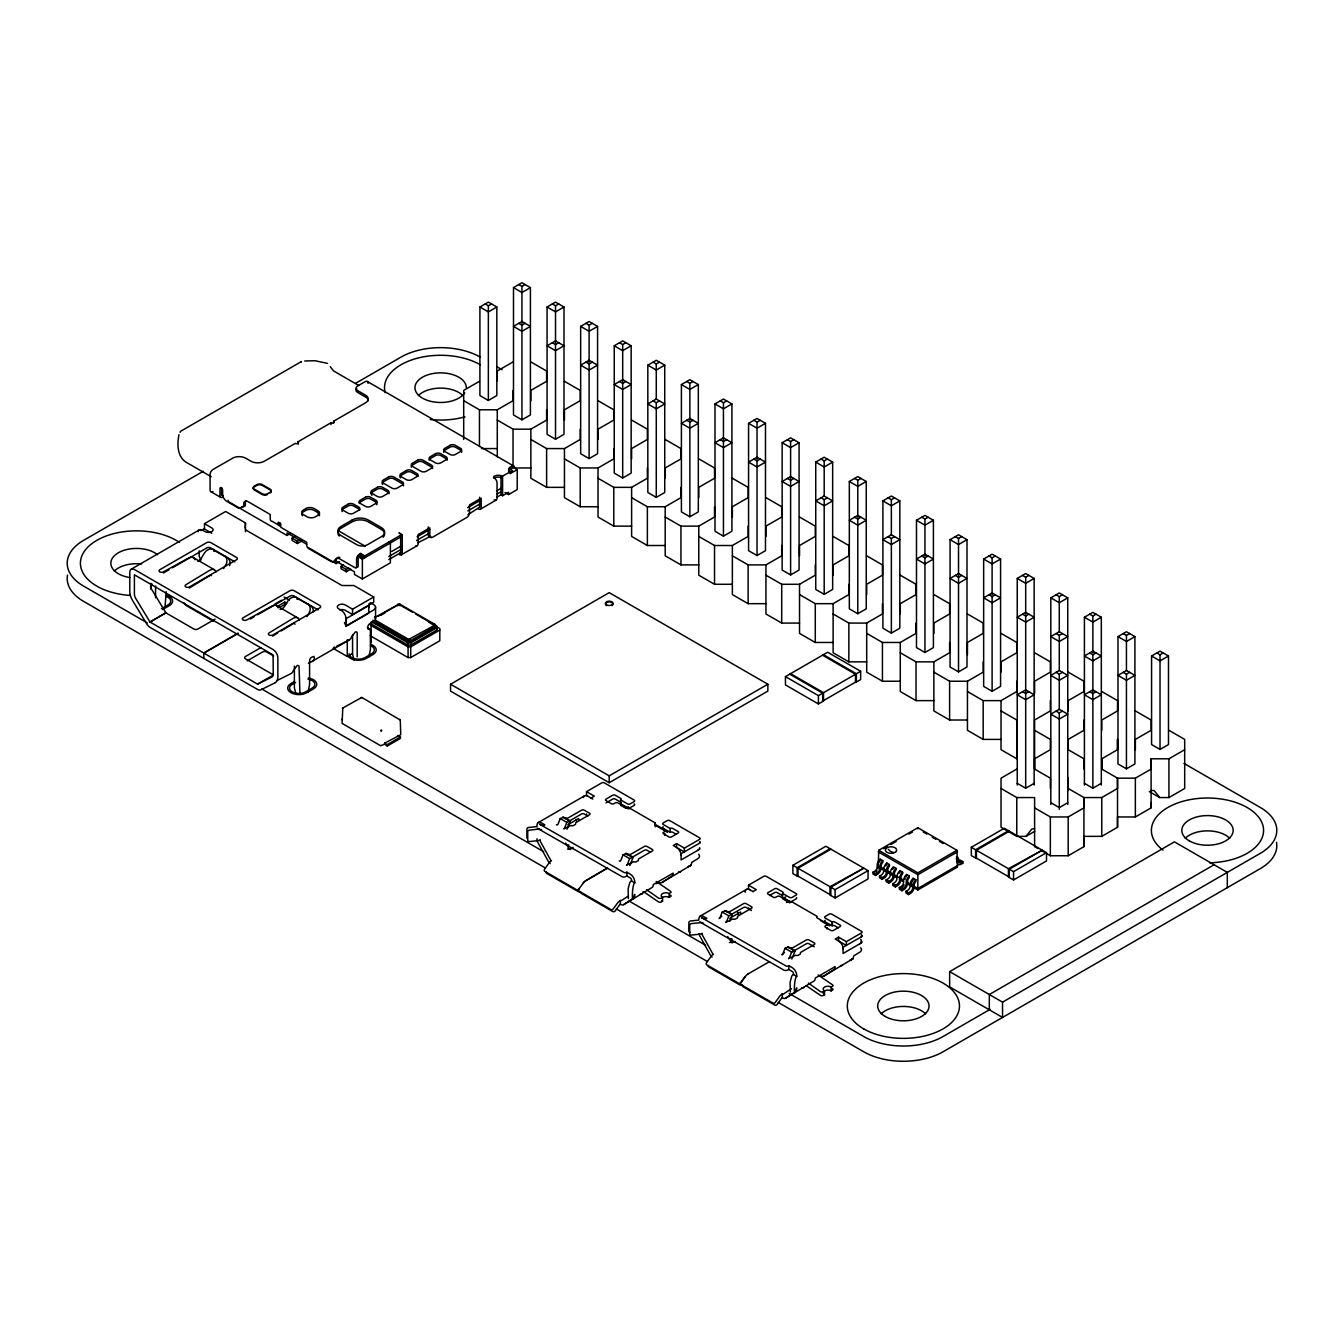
<?xml version="1.0" encoding="UTF-8"?>
<svg xmlns="http://www.w3.org/2000/svg" width="1344" height="1344" viewBox="0 0 1344 1344"><rect width="100%" height="100%" fill="white"/><g stroke="black" fill="none" stroke-linecap="round" stroke-linejoin="round"><path stroke-width="1.5" d="M150.931 589.21L150.931 583.296M155.568 597.811L155.568 585.967M166.135 591.696L165.043 607.27M245.465 531.703L245.465 522.934L225.641 511.476L204.49 523.69L204.49 529.032L211.747 533.232M294.386 666.12L294.386 687.826L295.865 693.739M436.8 628.555L436.8 630.084L410.71 645.137L408.055 645.137L371.414 623.986L371.414 622.457M372.725 620.172L408.055 640.567L410.71 640.567L435.473 626.254L434.818 624.355M372.725 621.684L408.055 642.096L410.71 642.096L435.473 627.782L435.473 624.725L399.487 603.96L374.506 617.618M415.85 614.174L436.8 626.254L436.8 627.782L410.71 642.852L408.055 642.852L371.414 621.684L371.414 623.986M513.038 390.398L513.038 400.697L497.28 409.786L479.455 409.786L463.697 400.697M546.622 409.786L546.622 420.084L530.863 429.173L513.038 429.173L497.28 420.084M580.205 429.173L580.205 439.471L564.446 448.577L546.622 448.577L530.863 439.471M613.788 448.577L613.788 458.875L598.03 467.964L580.205 467.964L564.446 458.875M647.371 467.964L647.371 478.262L631.613 487.351L613.788 487.351L598.03 478.262M680.954 487.351L680.954 497.65L665.196 506.738L647.371 506.738L631.613 497.65M714.538 506.738L714.538 517.037L698.779 526.126L680.954 526.126L665.196 517.037M748.121 526.126L748.121 536.424L732.362 545.513L714.538 545.513L698.779 536.424M781.704 545.513L781.704 555.811L765.946 564.9L748.121 564.9L732.362 555.811M815.287 564.9L815.287 575.198L799.529 584.287L781.704 584.287L765.946 575.198M860.63 671.278L855.523 674.234L855.523 682.534L860.63 679.577L860.63 671.278L827.669 652.243L785.45 676.62L785.45 684.919L818.412 703.954L823.519 700.997L823.519 692.698L790.558 673.663M830.827 895.49L830.827 887.191L863.789 868.157L868.056 870.626L868.056 878.926L835.094 897.96L829.97 895.003L829.987 886.704L863.789 868.157M835.094 897.96L835.094 889.661L868.056 870.626M848.854 584.287L848.854 594.586L833.112 603.674L815.287 603.674L799.529 594.586M856.363 682.046L856.363 673.747L823.385 654.713M882.437 603.674L882.437 613.973L866.695 623.078L848.854 623.078L833.112 613.973M916.02 623.078L916.02 633.36L900.278 642.466L882.437 642.466L866.695 633.36M949.603 642.466L949.603 652.764L933.862 661.853L916.02 661.853L900.278 652.764M983.186 661.853L983.186 672.151L967.445 681.24L949.603 681.24L933.862 672.151M1009.277 877.514L1009.277 869.215L1042.238 850.181L1046.522 852.65L1046.506 860.95L1013.544 879.967L1008.437 877.027L1008.437 868.728L1042.238 850.181M1013.544 879.967L1013.561 871.668L1046.522 852.65M1016.77 681.24L1016.77 691.538L1001.028 700.627L983.186 700.627L967.445 691.538M1050.353 788.474L1050.353 778.176L1034.611 769.087L1034.611 758.789L1050.353 749.7L1050.353 739.402L1034.611 730.313M1050.353 700.627L1050.353 710.926L1034.611 720.014L1034.611 769.087M1062.449 711.11L1059.274 712.942L1059.274 809.34M1083.936 769.087L1083.936 758.789L1068.194 749.7L1068.194 739.402L1083.936 730.313L1083.936 720.014M1041.617 850.685L1050.353 855.742L1068.194 855.742L1083.936 846.653L1083.936 836.354L1101.778 836.354L1117.519 827.266L1117.519 816.967L1135.361 816.967L1151.102 807.862L1151.102 802.519M1096.032 691.723L1092.857 693.554L1092.857 787.853M1184.686 749.7L1168.944 758.789L1151.102 758.789L1151.102 769.087L1135.361 778.176L1117.519 778.176L1101.778 769.087L1101.778 758.789L1117.519 749.7L1117.519 739.402L1117.519 749.7M1151.102 790.406L1154.227 790.591L1159.67 797.563L1168.944 797.563L1184.686 788.474L1184.686 739.402L1168.944 730.313M792.876 865.284L797.983 868.241L797.983 876.523L792.876 873.583L792.876 865.284L825.838 846.25L862.949 867.67M971.326 847.291L976.433 850.248L976.433 858.547L971.326 855.59L971.326 847.291L1004.287 828.274L1041.398 849.694M342.283 720.048L342.3 718.721M384.619 744.223L380.654 745.752L342.065 723.391L342.821 708.019L361.788 697.435L400.277 720.014L400.747 734.748L384.602 743.165L384.619 744.223L387.257 746.004L400.478 738.36L400.462 736.999L397.807 735.538M878.237 867.082L878.741 850.298L917.851 827.719L956.945 850.298L957.466 867.082L917.851 889.963L907.049 883.73M134.4 574.997L134.4 593.914A6.552 3.78 60 0 0 135.878 598.685L150.074 622.054L257.561 684.113L271.757 677.141A6.552 3.78 60 0 0 273.235 674.066L273.101 654.914L134.534 574.913M368.945 656.88L370.406 649.27L370.406 629.429L367.332 627.648M308.129 691.992L309.59 684.382L309.59 660.71A2.806 1.613 -60 0 1 311.573 657.283L313.925 656.426L314.412 658.476A13.087 7.56 60 0 1 311.926 661.5L308.398 663.247M179.004 434.717C176.837 444.948 177.257 458.203 188.042 463.327L211.176 476.683M360.898 697.57L362.023 697.57M628.404 898.598L628.118 888.838L629.664 882.991A6.552 3.78 0 0 1 631.495 880.975L631.495 880.051A1.68 0.974 60 0 0 630.302 877.985L626.858 876.002A10.282 5.93 -60 0 1 622.121 876.708L537.331 828.274L540.137 829.382A10.282 5.93 -60 0 0 541.565 829.668M790.373 992.107L790.087 982.346L791.633 976.5A6.552 3.78 0 0 1 793.464 974.484L793.464 973.56A1.68 0.974 60 0 0 792.271 971.494L788.827 969.511A10.282 5.93 -60 0 1 784.09 970.217L699.619 921.866M567 829.231A6.552 3.78 -60 0 0 567.739 827.702L570.343 820.999L563.724 817.169L560.23 818.546L558.264 823.62A1.865 1.075 -60 0 1 557.122 825.048L556.45 824.678M570.343 820.999L566.849 822.36L564.866 827.45A1.865 1.075 -60 0 1 563.724 828.862L570.998 825.434A1.865 1.075 0 0 0 573.636 825.434L575.081 824.611A1.865 1.075 0 0 0 575.635 823.838L575.635 823.217A1.865 1.075 0 0 1 576.173 822.444L589.512 814.75A1.865 1.075 0 0 0 589.512 813.221L584.22 810.163A1.865 1.075 0 0 0 581.582 810.163L568.243 817.874A1.865 1.075 0 0 1 566.916 818.177L565.824 818.177A1.865 1.075 0 0 0 564.497 818.496M629.798 865.486A6.552 3.78 -60 0 0 630.538 863.957L633.142 857.254L626.539 853.44L623.045 854.801L621.062 859.891A1.865 1.075 -60 0 1 619.92 861.319L619.265 860.933M633.142 857.254L629.647 858.614L627.682 863.705A1.865 1.075 -60 0 1 626.539 865.133L633.797 861.689A1.865 1.075 0 0 0 636.451 861.689L637.879 860.866A1.865 1.075 0 0 0 638.434 860.11L638.434 859.471A1.865 1.075 0 0 1 638.971 858.698L652.31 851.004A1.865 1.075 0 0 0 652.31 849.475L647.018 846.434A1.865 1.075 0 0 0 644.381 846.434L631.042 854.129A1.865 1.075 0 0 1 629.731 854.448L628.622 854.448A1.865 1.075 0 0 0 627.312 854.75M729.708 921.211L732.312 914.508L725.693 910.678L722.198 912.055L720.233 917.146A1.865 1.075 -60 0 1 719.09 918.557L721.728 916.272M751.481 910.543L746.189 907.502A1.865 1.075 0 0 0 743.551 907.502L728.818 915.869L726.835 920.959A1.865 1.075 -60 0 1 725.693 922.387L732.967 918.943A1.865 1.075 0 0 0 735.605 918.943L737.05 918.12A1.865 1.075 0 0 0 737.587 917.347L737.587 916.726A1.865 1.075 0 0 1 738.142 915.953L751.481 908.258A1.865 1.075 0 0 0 751.481 906.73L746.189 903.672A1.865 1.075 0 0 0 743.551 903.672L730.212 911.383A1.865 1.075 0 0 1 728.885 911.686L727.793 911.686A1.865 1.075 0 0 0 726.852 911.837M791.767 958.994A6.552 3.78 -60 0 0 792.506 957.466L795.11 950.762L788.491 946.949L785.014 948.31L783.031 953.4A1.865 1.075 -60 0 1 781.889 954.828L784.526 952.526M795.11 950.762L791.616 952.123L789.65 957.214A1.865 1.075 -60 0 1 788.491 958.642L795.766 955.198A1.865 1.075 0 0 0 798.42 955.198L799.848 954.374A1.865 1.075 0 0 0 800.402 953.618L800.402 952.98A1.865 1.075 0 0 1 800.94 952.224L814.279 944.513A1.865 1.075 0 0 0 814.279 942.984L808.987 939.943A1.865 1.075 0 0 0 806.35 939.943L793.01 947.638A1.865 1.075 0 0 1 791.683 947.957L790.591 947.957A1.865 1.075 0 0 0 789.281 948.276M434.818 625.111L408.727 639.425L408.055 642.096M223.574 568.579L225.674 565.169A7.476 6.098 -54.9 0 0 224.314 555.761M306.869 616.661L308.969 613.25A7.476 6.098 -54.9 0 0 307.608 603.842M539.23 828.778A6.552 3.78 0 0 1 536.76 829.349L529.553 830.088A1.865 1.495 -17 0 0 527.722 831.802L527.722 840.202A1.865 1.495 -17 0 0 529.553 841.529L536.76 840.806A6.552 3.78 0 0 0 540.254 839.748L540.254 840.672A1.865 1.075 60 0 0 540.624 841.915L550.435 859.69A1.68 0.974 60 0 0 551.309 860.63L551.494 860.748A6.552 3.78 -60 0 0 548.839 863.234L544.606 869.114A1.865 1.495 -43 0 0 544.841 871.382L576.509 889.661A1.865 1.495 -43 0 0 578.911 888.922L583.279 883.126A6.552 3.78 -60 0 1 585.934 880.622L607.471 868.039L585.934 880.622A6.552 3.78 -60 0 0 583.162 883.042M745.114 976.55L740.88 982.43A1.865 1.495 -43 0 1 738.478 983.17L706.81 964.891A1.865 1.495 -43 0 1 706.574 962.623L710.808 956.743A6.552 3.78 -60 0 1 713.462 954.257A1.68 0.974 60 0 1 712.404 953.198L702.576 935.424A1.865 1.075 60 0 1 702.223 934.181L702.223 933.257A6.552 3.78 0 0 1 698.729 934.315L691.522 935.038A1.865 1.495 -17 0 1 689.69 933.71L689.69 925.31A1.865 1.495 -17 0 1 691.522 923.597L698.729 922.858A6.552 3.78 0 0 0 701.198 922.303M1016.77 769.087L1001.028 778.176L1001.028 827.266L1016.77 836.354L1026.06 836.354L1031.738 829.114L1034.611 828.458M357.907 555.845L361.536 557.945L363.233 556.802M151.922 583.834L150.511 586.589A6.552 3.78 60 0 0 151.754 589.529L165.917 612.864L193.906 629.042A2.806 1.613 0 0 0 197.87 629.042L215.057 619.114M627.85 896.33L621.314 900.614A1.68 0.974 60 0 1 620.441 900.547A6.552 3.78 -60 0 0 617.602 902.933L613.351 908.813A1.865 1.495 -43 0 1 610.949 909.552L579.281 891.257A1.865 1.495 -43 0 1 579.046 889.006M580.574 891.878A1.865 1.495 -43 0 0 581.179 893.29L612.847 911.585A1.865 1.495 -43 0 0 615.25 910.846L619.5 904.966A1.865 1.075 -60 0 1 620.256 904.243A6.35 3.662 60 0 0 623.717 904.613L633.545 898.178A6.552 3.78 60 0 0 634.788 895.255L634.788 894.331A1.865 1.075 0 0 0 634.267 894.902C631.529 908.393 631.932 886.2 634.267 883.462A1.865 1.075 0 0 1 634.788 882.874L634.788 881.966A6.35 3.662 60 0 0 630.302 874.171L626.858 872.189A5.611 3.242 -60 0 1 624.271 872.575L539.482 824.141L542.304 825.25A5.611 3.242 -60 0 0 544.891 824.863L541.447 822.881A6.35 3.662 60 0 0 536.962 825.468L536.962 826.392A1.865 1.075 0 0 1 535.954 826.694L528.746 827.434A1.865 1.495 -17 0 0 526.898 829.147L526.898 837.53A1.865 1.495 -17 0 0 527.436 838.555M623.717 904.613L652.058 887.494A6.552 3.78 60 0 0 653.302 884.57L673.142 873.113A6.552 3.78 60 0 1 671.882 876.053L662.054 882.47A6.35 3.662 60 0 1 660.106 882.756L658.745 882.655M662.054 882.47L691.303 865.049L687.977 866.947L690.396 865.351A6.552 3.78 60 0 0 691.656 862.428L697.603 858.833A6.552 3.78 0 0 0 698.645 854.263M791.465 988.764L783.266 994.123A1.68 0.974 60 0 1 782.41 994.056L782.225 993.938A6.552 3.78 -60 0 0 779.57 996.442L775.32 1002.322A1.865 1.495 -43 0 1 772.918 1003.061L741.25 984.782A1.865 1.495 -43 0 1 741.014 982.514L745.248 976.634A6.552 3.78 -60 0 1 747.902 974.131M782.225 993.938L782.41 997.87A6.35 3.662 60 0 0 785.686 998.122L793.867 992.762M785.686 998.122L814.027 981.002A6.552 3.78 60 0 0 815.27 978.079L835.111 966.622A6.552 3.78 60 0 1 833.851 969.562L824.023 975.979A6.35 3.662 60 0 1 822.074 976.265L820.714 976.164M824.023 975.979L853.272 958.558L849.946 960.456L852.365 958.877A6.552 3.78 60 0 0 853.608 955.937L859.572 952.342A6.552 3.78 0 0 0 860.614 947.789M189.286 588.034L209.765 575.602A2.806 1.613 -60 0 1 211.462 575.702M272.58 636.132L277.704 633.024M281.114 630.941L293.076 623.7A2.806 1.613 -60 0 1 294.958 624.204M875.549 875.482L877.666 874.222A5.611 3.242 -60 0 0 881.16 867.938L881.194 865.67A3.746 2.167 -60 0 1 882.806 862.344L882.806 860.714L880.169 859.202A5.611 3.242 -60 0 0 877.145 864.83L877.094 867.401A3.528 2.033 -60 0 1 874.826 871.147L872.911 872.256L872.911 873.953L875.549 875.482L875.549 873.768L877.464 872.659A3.528 2.033 -60 0 0 879.732 868.93L879.799 866.359A5.611 3.242 -60 0 1 882.806 860.714M882.168 879.295L884.285 878.035A5.611 3.242 -60 0 0 887.762 871.752L887.796 869.484A3.746 2.167 -60 0 1 889.426 866.158L889.426 864.545L886.771 863.016A5.611 3.242 -60 0 0 883.764 868.661L883.697 871.231A3.528 2.033 -60 0 1 881.429 874.961L879.53 876.07L879.53 877.766L882.168 879.295L882.168 877.598L884.083 876.49A3.528 2.033 -60 0 0 886.351 872.743L886.402 870.19A5.611 3.242 -60 0 1 889.426 864.545M888.77 883.109L890.887 881.849A5.611 3.242 -60 0 0 894.382 875.566L894.415 873.298A3.746 2.167 -60 0 1 896.028 869.988L896.028 868.358L893.39 866.83A5.611 3.242 -60 0 0 890.366 872.474L890.316 875.045A3.528 2.033 -60 0 1 888.048 878.774L886.133 879.883L886.133 881.58L888.77 883.109L888.77 881.412L890.686 880.303A3.528 2.033 -60 0 0 892.954 876.574L893.021 874.003A5.611 3.242 -60 0 1 896.028 868.358M895.39 886.922L897.506 885.662A5.611 3.242 -60 0 0 900.984 879.396L901.018 877.111A3.746 2.167 -60 0 1 902.647 873.802L902.647 872.172L899.993 870.643A5.611 3.242 -60 0 0 896.986 876.288L896.918 878.858A3.528 2.033 -60 0 1 894.65 882.588L892.752 883.697L892.752 885.394L895.39 886.922L895.39 885.226L897.305 884.117A3.528 2.033 -60 0 0 899.573 880.387L899.623 877.817A5.611 3.242 -60 0 1 902.647 872.172M901.992 890.736L904.109 889.493A5.611 3.242 -60 0 0 907.603 883.21L907.637 880.925A3.746 2.167 -60 0 1 909.25 877.615L909.25 875.986L906.612 874.457A5.611 3.242 -60 0 0 903.588 880.102L903.538 882.672A3.528 2.033 -60 0 1 901.27 886.402L899.354 887.51L899.354 889.207L901.992 890.736L901.992 889.039L903.907 887.93A3.528 2.033 -60 0 0 906.175 884.201L906.242 881.63A5.611 3.242 -60 0 1 909.25 875.986M908.611 894.566L910.728 893.306A5.611 3.242 -60 0 0 914.206 887.023L914.239 884.755A3.746 2.167 -60 0 1 915.869 881.429L915.869 879.799L913.214 878.287A5.611 3.242 -60 0 0 910.207 883.915L910.14 886.486A3.528 2.033 -60 0 1 907.872 890.232L905.974 891.341L905.974 893.038L908.611 894.566L908.611 892.853L910.526 891.744A3.528 2.033 -60 0 0 912.794 888.014L912.845 885.444A5.611 3.242 -60 0 1 915.869 879.799M150.024 622.003L165.85 612.797L150.074 622.054M479.909 307.003L488.359 302.114L496.826 307.003L496.826 395.556L488.359 400.445L479.909 395.556L479.909 307.003L488.359 311.892L496.826 307.003M513.492 287.616L521.942 282.727L530.41 287.616L530.41 414.943L521.942 419.832L513.492 414.943L513.492 287.616L521.942 292.505L530.41 287.616M485.201 303.946L488.359 305.777L491.534 303.946M518.784 284.558L521.942 286.39L525.118 284.558M203.314 471.24L83.63 540.338A56.095 32.39 0 0 0 83.63 586.135L147.269 622.877M355.622 383.309L400.949 357.134A56.095 32.39 0 0 1 480.278 357.134M212.974 491.501A4.116 2.369 -60 0 1 210.067 489.821L210.067 474.55A4.116 2.369 -60 0 1 212.974 469.51L232.546 458.22A9.341 5.393 0 0 1 245.767 458.22L251.042 461.278A9.358 5.393 0 0 0 264.264 461.278L295.277 443.369A1.865 1.075 0 0 0 297.914 443.369A1.865 1.075 0 0 0 297.914 441.84L330.977 422.772A1.865 1.075 0 0 0 333.614 422.772A1.865 1.075 0 0 0 333.614 421.243L365.551 402.797A9.341 5.393 0 0 0 365.551 395.17L357.622 390.583A5.611 3.242 0 0 1 357.622 386.014L365.148 381.662A4.116 2.369 -60 0 1 368.054 383.342M547.075 307.003L555.526 302.114L563.993 307.003L563.993 434.33L555.526 439.219L547.075 434.33L547.075 307.003L555.526 311.892L563.993 307.003M518.784 323.333L521.942 325.164L525.118 323.333M552.367 303.946L555.526 305.777L558.701 303.946M131.174 569.234L199.265 529.922M200.995 530.662L204.456 528.662M479.455 381.31L463.697 390.398L463.697 439.471M513.038 361.922L497.28 371.011L497.28 381.31M580.658 326.39L589.109 321.502L597.576 326.39L597.576 453.718L589.109 458.606L580.658 453.718L580.658 326.39L589.109 331.279L597.576 326.39M552.367 342.72L555.526 344.551L558.701 342.72M585.95 323.333L589.109 325.164L592.284 323.333M163.464 572.947L168.89 569.822M172.502 567.739L206.791 547.932A2.806 1.613 0 0 1 210.756 547.932L234.83 561.826M614.242 345.778L622.692 340.889L631.159 345.778L631.159 473.105L622.692 477.994L614.242 473.105L614.242 345.778L622.692 350.666L631.159 345.778M228.178 500.287L228.178 501.497L287.011 535.466L290.287 533.585M161.398 608.748L168 604.918A9.358 5.393 0 0 0 166.068 596.434M162.725 609.504L169.327 605.69A11.222 6.485 0 0 0 167.009 595.493M585.95 362.124L589.109 363.955L592.284 362.124M619.534 342.72L622.692 344.551L625.867 342.72M301.829 540.876A3.746 2.167 -60 0 1 301.157 541.346L297.394 543.53L292.102 540.473L292.102 538.188L294.622 536.726M292.102 538.188L297.394 541.229L299.897 539.784M647.825 365.165L656.275 360.276L664.742 365.165L664.742 492.492L656.275 497.381L647.825 492.492L647.825 365.165L656.275 370.054L664.742 365.165M619.534 381.511L622.692 383.342L625.867 381.511M653.117 362.124L656.275 363.955L659.45 362.124M308.162 547.529L336.067 563.64L339.528 561.641M356.815 566.916A1.865 1.075 60 0 0 358.142 566.16L358.142 556.685L362.376 559.138L401.839 536.357L401.839 534.509L364.829 555.895L360.595 553.442L359.47 554.098A4.116 2.369 -60 0 0 356.563 559.138L356.563 567.067A1.865 1.075 60 0 1 355.236 567.84L339.864 558.953A7.476 4.318 60 0 0 334.874 560.146A6.552 3.78 60 0 1 330.506 561.204L308.7 548.604A2.806 1.613 60 0 1 306.718 545.16L306.718 542.27L280.795 527.302L280.795 523.639L278.158 522.11L278.158 523.639A4.116 2.369 -60 0 0 279.737 525.722L279.737 522.698M274.882 604.044L281.501 600.214M250.37 618.946L253.982 616.862M257.594 614.779L290.102 596.014A2.806 1.613 0 0 1 294.067 596.014L318.125 609.907M350.75 569.117A3.746 2.167 -60 0 1 350.078 569.587L346.315 571.771L341.023 568.714L341.023 566.429L343.543 564.967M364.829 555.895L364.829 557.726L360.595 555.274L358.142 556.685M494.138 478.178L494.39 478.027A5.611 3.242 0 0 1 500.774 477.389L501.85 477.792L500.774 477.389M494.138 499.867A4.116 2.369 60 0 0 497.045 498.187L497.045 482.916A4.116 2.369 60 0 0 494.138 477.876A1.865 1.075 0 0 1 494.138 476.347L494.39 476.196A5.611 3.242 0 0 1 502.337 476.196L512.568 470.585L509.981 469.09M284.81 602.129L278.191 605.942L280.174 607.085L286.793 603.271L284.81 602.129L284.81 605.556M361.536 557.945L365.282 555.778M401.066 535.147A4.116 2.369 60 0 1 401.52 536.172L401.923 535.937A4.116 2.369 60 0 1 402.242 537.65L402.242 552.922A4.116 2.369 60 0 1 399.336 554.602M510.266 473.441L517.205 469.745L517.205 489.586L508.603 494.558L505.008 492.475M341.023 566.429L346.315 569.486L348.818 568.025M238.039 633.259L203.75 653.05L203.885 658.459M203.885 653.117L238.174 633.326M391.793 551.41L400.814 546.202M417.077 536.827L429.71 529.519M467.628 507.629L480.262 500.338M496.524 490.946L501.934 487.822M681.408 384.552L689.858 379.68L698.326 384.552L698.326 511.879L689.858 516.768L681.408 511.879L681.408 384.552L689.858 389.441L698.326 384.552M388.819 556.534L400.646 549.713M416.522 540.54L428.215 533.786M467.88 510.888L479.59 504.134M496.843 494.172L501.01 491.77M653.117 400.898L656.275 402.73L659.45 400.898M686.7 381.511L689.858 383.342L693.034 381.511M388.819 559.591L400.646 552.754L400.646 535.198M418.068 542.707L429.71 536.743M479.59 497.263L479.59 507.192L467.947 514.685M496.843 497.23L501.01 494.827L502.589 495.734L508.603 492.274L508.603 494.558M401.386 554.803L417.262 545.63M480.329 509.225L496.188 500.069M335.194 560.7L354.446 571.805L354.446 574.409L362.376 578.978L390.398 562.8L390.398 542.959L388.819 542.035M260.938 647.59L245.465 656.51A2.806 1.613 0 0 0 245.465 658.812L273.521 674.957L257.561 684.113M247.195 660.862L262.651 651.941A2.806 1.613 0 0 1 266.633 651.941L273.622 655.973M346.282 626.17L346.282 618.542L368.76 605.556L368.76 613.2L346.282 626.17L345.962 618.509A6.737 3.881 60 0 0 341.191 610.26L338.688 608.798A4.67 2.705 0 0 1 338.688 604.985A4.67 2.705 0 0 1 345.29 604.985L352.565 609.185L373.716 596.971L373.716 602.314L352.565 614.527L345.29 610.327A4.67 2.705 0 0 0 339.646 609.907M714.991 403.939L723.442 399.067L731.909 403.939L731.909 531.266L723.442 536.155L714.991 531.266L714.991 403.939L723.442 408.828L731.909 403.939M686.7 420.286L689.858 422.117L693.034 420.286M720.283 400.898L723.442 402.73L726.617 400.898M378.37 616.14L395.758 606.11M381.125 615.098L384.77 612.998M311.926 661.5L348.953 640.114A13.087 7.56 60 0 0 351.422 637.106L355.202 632.1A2.806 1.613 -60 0 1 357.185 633.242L357.185 656.914M294.269 681.643L290.976 683.542A11.222 6.485 0 0 0 290.976 692.714A11.222 6.485 0 0 0 306.835 692.714L313.454 688.901A11.222 6.485 0 0 0 308.414 678.048M295.596 682.399L292.286 684.314A9.358 5.393 0 0 0 292.286 691.942A9.358 5.393 0 0 0 305.508 691.942L312.127 688.128A9.358 5.393 0 0 0 307.927 679.106M748.574 423.343L757.025 418.454L765.492 423.343L765.492 550.67L757.025 555.542L748.574 550.67L748.574 423.343L757.025 428.215L765.492 423.343M333.11 648.329L347.273 656.51L352.38 653.57M720.283 439.673L723.442 441.504L726.617 439.673M753.85 420.286L757.025 422.117L760.2 420.286M370.205 625.01L408.072 646.884L410.71 646.884L439.807 630.084M782.158 442.73L790.608 437.842L799.075 442.73L799.075 570.058L790.608 574.93L782.158 570.058L782.158 442.73L790.608 447.602L799.075 442.73M370.205 635.695L408.072 657.569L410.71 657.569L439.807 640.769L439.807 628.555L428.988 622.306M753.85 459.06L757.025 460.891L760.2 459.06M787.433 439.673L790.608 441.504L793.783 439.673M815.741 462.118L824.191 457.229L832.658 462.118L832.658 589.445L824.191 594.334L815.741 589.445L815.741 462.118L824.191 467.006L832.658 462.118M787.433 478.447L790.608 480.278L793.783 478.447M821.016 459.06L824.191 460.891L827.366 459.06M450.542 684.23L609.202 592.637L767.861 684.23L767.861 691.102L609.202 782.712L450.542 691.102L450.542 684.23L609.202 775.841L767.861 684.23M384.602 743.165L387.24 744.643L400.462 736.999M849.324 481.505L857.774 476.616L866.242 481.505L866.242 608.832L857.774 613.721L849.324 608.832L849.324 481.505L857.774 486.394L866.242 481.505M821.016 497.834L824.191 499.666L827.366 497.834M854.599 478.447L857.774 480.278L860.95 478.447M882.907 500.892L891.358 496.003L899.825 500.892L899.825 628.219L891.358 633.108L882.907 628.219L882.907 500.892L891.358 505.781L899.825 500.892M854.599 517.222L857.774 519.053L860.95 517.222M888.182 497.834L891.358 499.666L894.533 497.834M916.49 520.279L924.941 515.39L933.408 520.279L933.408 647.606L924.941 652.495L916.49 647.606L916.49 520.279L924.941 525.168L933.408 520.279M888.182 536.609L891.358 538.457L894.533 536.609M921.766 517.222L924.941 519.053L928.116 517.222M950.074 539.666L958.524 534.778L966.991 539.666L966.991 666.994L958.524 671.882L950.074 666.994L950.074 539.666L958.524 544.555L966.991 539.666M921.766 556.013L924.941 557.844L928.116 556.013M955.349 536.609L958.524 538.457L961.699 536.609M983.657 559.054L992.107 554.182L1000.574 559.054L1000.574 686.381L992.107 691.27L983.657 686.381L983.657 559.054L992.107 563.942L1000.574 559.054M592.771 799.075L586.538 795.48L586.538 791.65L601.742 782.88A1.865 1.075 0 0 1 604.38 782.88L634.133 800.05A1.865 1.075 0 0 1 634.133 801.578L630.168 803.863A1.865 1.075 0 0 1 627.53 803.863L620.575 799.865A1.865 1.075 0 0 0 620.575 798.336L615.3 795.278A1.865 1.075 0 0 0 612.646 795.278L606.043 799.092A1.865 1.075 0 0 0 606.043 800.621L611.318 803.678A1.865 1.075 0 0 0 613.973 803.678L615.3 802.922A1.865 1.075 0 0 1 617.938 802.922L627.53 808.45A1.865 1.075 0 0 0 630.168 808.45L655.284 822.948L655.284 826.778M955.349 575.4L958.524 577.231L961.699 575.4M988.932 556.013L992.107 557.844L995.282 556.013M538.272 822.562L584.539 795.85M591.024 798.067L594.334 796.152L586.538 791.65M569.906 820.714L581.582 813.977A1.865 1.075 0 0 1 584.22 813.977L587.748 816.026M567.79 824.779L578.609 818.53A1.865 1.075 60 0 0 578.962 819.79M606.043 802.922L612.646 799.092A1.865 1.075 0 0 1 615.3 799.092L620.575 802.15A1.865 1.075 0 0 1 620.575 803.678L627.53 807.694A1.865 1.075 0 0 0 630.168 807.694L634.133 805.392A1.865 1.075 0 0 0 634.133 803.863M1017.24 785.064L1017.24 578.441L1025.69 573.569L1034.158 578.441L1034.158 785.064M818.412 703.954L818.412 695.654L855.523 674.234L822.545 655.2M625.867 808.265L628.522 806.736M988.932 594.787L992.107 596.618L995.282 594.787M1022.515 575.4L1025.69 577.231L1028.866 575.4M1034.158 578.441L1025.69 583.33L1017.24 578.441M823.519 700.594L855.523 682.114M1050.823 804.451L1050.823 597.845L1059.274 592.956L1067.741 597.845L1067.741 804.451M1022.515 614.174L1025.69 616.006L1028.866 614.174M1056.098 594.787L1059.274 596.618L1062.449 594.787M1067.741 597.845L1059.274 602.717L1050.823 597.845M632.705 856.985L644.381 850.248A1.865 1.075 0 0 1 647.018 850.248L650.546 852.281M684.382 848.148L676.57 843.646L673.277 845.544L684.382 851.962L684.382 848.148L699.586 839.362A1.865 1.075 0 0 0 699.586 837.833L669.833 820.663A1.865 1.075 0 0 0 667.195 820.663L663.214 822.948A1.865 1.075 0 0 0 663.214 824.477L670.169 828.492A1.865 1.075 0 0 1 672.806 828.492L678.098 831.533A1.865 1.075 0 0 1 678.098 833.062L671.479 836.892A1.865 1.075 0 0 1 668.842 836.892L663.55 833.834A1.865 1.075 0 0 1 663.55 832.306L664.877 831.533A1.865 1.075 0 0 0 664.877 830.021L655.284 824.477A1.865 1.075 0 0 1 655.284 822.948M1084.406 785.064L1084.406 617.232L1092.857 612.343L1101.324 617.232L1101.324 785.064M1056.098 633.562L1059.274 635.393L1062.449 633.562M1089.682 614.174L1092.857 616.006L1096.032 614.174M676.57 843.646L676.57 847.459A6.35 3.662 60 0 1 680.921 853.81L699.586 843.175A1.865 1.075 0 0 0 699.586 841.663M1101.324 617.232L1092.857 622.104L1084.406 617.232M656.141 883.747L657.754 882.857M656.141 881.462L670.488 891.274A1.865 1.075 0 0 1 670.488 892.802L669.178 893.558A4.67 2.705 0 0 0 662.558 893.558A4.67 2.705 0 0 0 662.558 897.389L661.231 898.145A1.865 1.075 0 0 1 658.594 898.145L646.447 889.594M1117.99 636.619L1126.44 631.73L1134.907 636.619L1134.907 763.946L1126.44 768.835L1117.99 763.946L1117.99 636.619L1126.44 641.508L1134.907 636.619M662.558 897.389L662.558 901.202L661.231 901.958A1.865 1.075 0 0 1 658.594 901.958L644.23 892.147A1.865 1.075 0 0 0 642.919 891.828M661.819 897.943A4.67 2.705 0 0 1 669.178 897.389L670.488 896.616A1.865 1.075 0 0 0 670.488 895.087M1022.515 691.723L1025.69 693.554L1028.866 691.723M1056.098 672.336L1059.274 674.167L1062.449 672.336M1089.682 652.949L1092.857 654.78L1096.032 652.949M1123.265 633.562L1126.44 635.393L1129.615 633.562M753.178 891.694L748.507 888.989L748.507 885.158L763.711 876.389A1.865 1.075 0 0 1 766.349 876.389L796.102 893.558A1.865 1.075 0 0 1 796.102 895.087L792.137 897.372A1.865 1.075 0 0 1 789.482 897.372L782.544 893.374A1.865 1.075 0 0 0 782.544 891.845L777.252 888.787A1.865 1.075 0 0 0 774.614 888.787L768.012 892.618A1.865 1.075 0 0 0 768.012 894.13L773.287 897.187A1.865 1.075 0 0 0 775.942 897.187L777.252 896.431A1.865 1.075 0 0 1 779.906 896.431L789.482 901.958A1.865 1.075 0 0 0 792.137 901.958L817.253 916.457A1.865 1.075 0 0 0 817.253 917.986L826.846 923.53A1.865 1.075 0 0 1 826.846 925.058L825.518 925.814A1.865 1.075 0 0 0 825.518 927.343L830.81 930.401A1.865 1.075 0 0 0 833.448 930.401L840.067 926.57A1.865 1.075 0 0 0 840.067 925.058L834.775 922.001A1.865 1.075 0 0 0 832.138 922.001L825.182 917.986A1.865 1.075 0 0 1 825.182 916.457L829.147 914.172A1.865 1.075 0 0 1 831.802 914.172L861.554 931.342A1.865 1.075 0 0 1 861.554 932.87L846.35 941.657L838.538 937.154L835.229 939.053L846.35 945.47L846.35 941.657M700.241 916.07L746.508 889.358M1151.573 656.006L1160.023 651.118L1168.49 656.006L1168.49 744.559L1160.023 749.431L1151.573 744.559L1151.573 656.006L1160.023 660.895L1168.49 656.006M1123.265 672.336L1126.44 674.167L1129.615 672.336M1156.848 652.949L1160.023 654.78L1163.198 652.949M752.993 891.576L756.302 889.678L748.507 885.158M830.122 848.719L797.143 867.754L797.143 876.053M830.962 849.206L797.983 868.241L835.094 889.661M729.758 918.288L740.561 912.038A1.865 1.075 60 0 0 740.93 913.298M769.658 895.474L774.614 892.618A1.865 1.075 0 0 1 777.252 892.618L782.544 895.658M785.719 896.885L782.544 898.716L789.768 902.882M786.509 902.53L789.163 901.001M883.596 848.702L887.191 846.619M890.803 844.536L896.213 841.411M908.83 834.12L912.442 832.037M1034.158 783.334L1025.69 788.222L1017.24 783.334M878.741 850.298L917.851 872.861L956.945 850.298M832.658 923.983L829.483 925.814L820.462 920.606M957.516 851.827L917.851 874.726L878.186 851.827M747.768 974.064L769.574 961.632M793.01 951.451L806.35 943.757A1.865 1.075 0 0 1 808.987 943.757L814.279 946.814M1008.571 830.726L975.593 849.761L975.61 858.06M1009.411 831.214L976.433 850.248L1013.561 871.668M957.516 865.553L917.851 888.468L907.032 882.218M1067.741 802.721L1059.274 807.61L1050.823 802.721M1101.324 783.334L1092.857 788.222L1084.406 783.334M1026.06 836.354L1034.729 831.331M1034.611 807.862L1050.353 816.967L1068.194 816.967L1083.936 807.862L1083.936 797.563L1068.194 788.474L1068.194 778.176L1068.194 790.541M1083.936 846.653L1083.936 797.563L1101.778 797.563L1117.519 788.474L1117.519 778.176L1117.519 827.266M832.457 988.596A1.865 1.075 0 0 1 832.457 990.125L831.146 990.898A4.67 2.705 0 0 0 824.527 990.898L823.2 991.654A1.865 1.075 0 0 1 820.562 991.654L808.399 983.119M806.198 985.656L820.562 995.467A1.865 1.075 0 0 0 823.2 995.467L824.527 994.711A4.67 2.705 0 0 1 824.527 990.898A4.67 2.705 0 0 1 824.527 987.067A4.67 2.705 0 0 1 831.146 987.067L832.457 986.311A1.865 1.075 0 0 0 832.457 984.782L818.11 974.971M949.654 971.628L1002.54 1002.17L1002.54 1017.442L949.654 986.899L949.654 971.628L1174.421 841.865L1227.307 872.39L1227.307 887.662M1214.086 864.763L989.318 994.526L989.318 1009.798M990.192 1009.294L943.051 1036.526A56.095 32.39 0 0 1 863.722 1036.526L789.163 993.468M1002.54 1002.17L1260.37 853.306A56.095 32.39 0 0 0 1260.37 807.509L1183.997 763.426M956.206 858.598A3.746 2.167 -60 0 1 957.163 859.975L957.197 862.21A5.611 3.242 -60 0 0 960.674 864.461L962.791 863.285L962.791 861.588L960.876 862.68A3.528 2.033 -60 0 1 958.608 861.554L958.558 859.068A5.611 3.242 -60 0 0 956.441 856.766M342.821 708.019L342.485 708.574M336.605 646.229L348.953 640.114M276.662 680.702L290.774 673.714A13.087 7.56 60 0 0 293.261 670.69L297.041 665.683A2.806 1.613 -60 0 1 299.023 666.826L299.998 694.428M241.87 506.738L244.793 506.066A1.865 1.075 60 0 0 245.364 505.142L245.364 502.874A5.611 3.242 60 0 1 245.902 500.892M565.69 843.108L569.251 849.173L572.46 848.417A1.865 1.075 0 0 0 572.947 847.375M729.473 942.53L734.429 941.926A1.865 1.075 0 0 0 734.916 941.438M304.685 360.998L315.101 360.73L327.499 363.384M732.178 942.967L727.658 936.617M566.194 844.754L568.848 844.973M567.504 849.022L570.259 849.442M481.438 448.577L497.28 448.577M515.021 467.964L530.863 467.964M530.863 429.173L530.863 478.262L546.622 487.351L564.446 487.351M564.446 448.577L564.446 497.65L580.205 506.738L598.03 506.738M598.03 467.964L598.03 517.037L613.788 526.126L631.613 526.126M631.613 487.351L631.613 536.424L647.371 545.513L665.196 545.513M665.196 506.738L665.196 555.811L680.954 564.9L698.779 564.9M698.779 526.126L698.779 575.198L714.538 584.287L732.362 584.287M732.362 545.513L732.362 594.586L748.121 603.674L765.946 603.674M397.505 605.102L400.142 605.102M765.946 564.9L765.946 613.973L781.704 623.078L799.529 623.078M799.529 584.287L799.529 633.377L815.287 642.466L833.112 642.466M833.112 603.674L833.112 652.764L848.854 661.853L866.695 661.853M866.695 623.078L866.695 672.151L882.437 681.24L900.278 681.24M900.278 642.466L900.278 691.538L916.02 700.627L933.862 700.627M933.862 661.853L933.862 710.926L949.603 720.014L967.445 720.014M967.445 681.24L967.445 730.313L983.186 739.402L1001.028 739.402M1001.028 788.474L1016.77 797.563L1034.611 797.563L1034.611 846.653L1038.106 848.669M370.406 629.429L368.844 629.412A2.806 1.613 -60 0 1 367.769 628.001L367.769 627.127A2.806 1.613 -60 0 1 369.751 623.7L373.598 621.482A6.737 3.881 0 0 0 374.657 616.795M732.312 914.508L724.718 910.594M802.015 987.638L802.234 987.722A6.35 3.662 60 0 0 804.199 987.437M730.817 938.482L732.228 939.137M399.941 719.46L400.277 720.014M530.863 361.922L546.622 371.011L546.622 381.31L530.863 390.398L530.863 400.697M564.446 381.31L580.205 390.398L580.205 400.697L564.446 409.786L564.446 420.084M598.03 400.697L613.788 409.786L613.788 420.084L598.03 429.173L598.03 439.471M631.613 420.084L647.371 429.173L647.371 439.471L631.613 448.577L631.613 458.875M665.196 439.471L680.954 448.577L680.954 458.875L665.196 467.964L665.196 478.262M698.779 458.875L714.538 467.964L714.538 478.262L698.779 487.351L698.779 497.65M732.362 478.262L748.121 487.351L748.121 497.65L732.362 506.738L732.362 517.037M765.946 497.65L781.704 506.738L781.704 517.037L765.946 526.126L765.946 536.424M799.529 517.037L815.287 526.126L815.287 536.424L799.529 545.513L799.529 555.811M833.112 536.424L848.854 545.513L848.854 555.811L833.112 564.9L833.112 575.198M866.695 555.811L882.437 564.9L882.437 575.198L866.695 584.287L866.695 594.586M900.278 575.198L916.02 584.287L916.02 594.586L900.278 603.674L900.278 613.973M933.862 594.586L949.603 603.674L949.603 613.973L933.862 623.078L933.862 633.36M967.445 613.973L983.186 623.078L983.186 633.36L967.445 642.466L967.445 654.713M1001.028 633.36L1016.77 642.466L1016.77 652.764L1001.028 661.853L1001.028 672.151M1034.611 652.764L1050.353 661.853L1050.353 672.151L1034.611 681.24L1034.611 693.487M1068.194 672.151L1083.936 681.24L1083.936 691.538L1068.194 700.627L1068.194 710.926M1101.778 691.538L1117.519 700.627L1117.519 710.926L1101.778 720.014L1101.778 730.313M1135.361 710.926L1151.102 720.014L1151.102 730.313L1135.361 739.402L1135.361 749.7M1089.682 691.723L1092.857 693.554M496.642 366.576L502.102 369.734M1056.098 711.11L1059.274 712.942M1149.254 791.566L1159.67 797.563M1001.028 710.926L1016.77 720.014L1016.77 758.789L1001.028 749.7L1001.028 700.627M367.214 381.444L513.71 466.032M517.205 469.745L512.971 467.309L509.376 469.543A5.611 3.242 0 0 0 508.805 471.996L509.191 472.534M358.798 385.51L333.564 370.927L330.254 366.66M789.718 674.15L822.679 693.185L822.679 701.484M785.45 676.62L818.412 695.654M976.433 858.144L1008.437 876.607M923.261 832.037L926.873 834.12M932.266 837.245L935.878 839.328M939.49 841.411L943.085 843.494M401.839 534.509L398.933 532.846A4.116 2.369 60 0 1 400.462 534.206M962.791 861.588L960.137 860.059L958.238 861.151A3.528 2.033 -60 0 1 957.482 861.37M960.137 861.756L962.791 863.285M400.646 552.754L400.478 552.653A1.865 1.075 60 0 1 399.991 552.938M338.402 530.746L365.282 546.269M358.126 555.677L361.721 557.743M881.798 867.636L903.42 880.135M881.832 869.165L896.246 877.481M899.842 879.564L903.437 881.647M279.737 525.722L271.807 521.136A4.116 2.369 -60 0 1 270.228 519.053L270.228 514.483L247.75 501.497A5.611 3.242 60 0 0 243.785 503.798L243.785 506.05A1.865 1.075 60 0 1 243.214 506.974L238.829 507.982A1.865 1.075 60 0 1 238.073 507.83L226.582 501.194A5.611 3.242 60 0 1 222.617 494.323L222.617 490.056A1.865 1.075 60 0 0 221.306 487.754A1.865 1.075 60 0 0 219.979 488.527L219.979 495.55A4.116 2.369 -60 0 0 222.886 497.23M306.684 544.236L287.011 532.879L287.011 535.466M872.911 872.256L875.549 873.768M879.53 876.07L882.168 877.598M886.133 879.883L888.77 881.412M892.752 883.697L895.39 885.226M899.354 887.51L901.992 889.039M905.974 891.341L908.611 892.853M210.907 491.702L220.836 497.431M401.89 606.11L412.373 612.158M373.716 596.971L353.892 585.53L341.998 585.53L245.465 529.805M245.146 528.074L245.465 522.934M370.171 602.566L373.598 604.531A6.737 3.881 0 0 1 373.598 610.025L345.962 625.985L344.417 622.591M375.161 620.038L408.727 639.425M204.49 523.69L211.747 527.89A4.67 2.705 0 0 1 211.747 531.703A4.67 2.705 0 0 1 205.145 531.703L202.625 530.258A6.737 3.881 60 0 0 198.038 531.67M797.983 876.12L829.987 894.583M284.038 597.106L289.481 600.247M676.334 834.338L672.806 832.306A1.865 1.075 0 0 0 670.169 832.306L663.214 828.29A1.865 1.075 0 0 1 663.214 826.778M838.303 927.847L834.775 925.814A1.865 1.075 0 0 0 832.138 925.814L825.182 921.799A1.865 1.075 0 0 1 825.182 920.287M193.166 557.508L214.334 569.722M276.478 605.606L297.629 617.82M620.575 805.207L626.002 808.332M654.881 825.014L667.514 832.306M562.75 817.085L569.369 820.898M625.565 853.339L632.167 857.17M787.517 946.865L794.136 950.678M560.23 818.546L566.849 822.36M623.045 854.801L629.647 858.614M722.198 912.055L728.818 915.869M785.014 948.31L791.616 952.123M213.31 621.163L187.102 606.026A6.737 3.881 60 0 1 183.859 602.683M690.245 932.383A1.865 1.495 -17 0 1 688.867 931.056L688.867 922.656A1.865 1.495 -17 0 1 690.715 920.942L697.922 920.203A1.865 1.075 0 0 0 698.914 919.901L698.914 918.977A6.35 3.662 60 0 1 703.416 916.39L706.86 918.372A5.611 3.242 -60 0 1 704.273 918.758L701.45 917.616L786.24 966.084A5.611 3.242 -60 0 0 788.827 965.698L792.271 967.68A6.35 3.662 60 0 1 796.757 975.475L796.757 976.399A1.865 1.075 0 0 0 796.236 976.97C793.901 979.726 793.498 1001.902 796.236 988.411A1.865 1.075 0 0 1 796.757 987.84L796.757 988.764A6.552 3.78 60 0 1 795.514 991.687M631.495 880.975L634.788 882.874M793.464 974.484L796.757 976.399M261.828 689.018L543.682 851.743M629.143 901.085L705.516 945.185M620.256 900.43L620.441 904.361M545.496 868.073L83.63 601.406A56.095 32.39 0 0 1 67.502 575.131M616.409 909.014L707.33 961.498M778.26 1002.439L863.722 1051.781A56.095 32.39 0 0 0 943.051 1051.781L1260.37 868.577A56.095 32.39 0 0 0 1276.498 842.302M861.218 941.086L861.588 941.354A2.335 1.344 0 0 1 861.218 942.984L843.041 953.484L843.041 947.386A6.35 3.662 60 0 0 838.538 940.968L838.538 937.154M583.229 797.378L583.38 797.496A6.35 3.662 60 0 1 587.731 796.152M699.518 847.762L699.619 847.846A2.335 1.344 0 0 1 699.25 849.475L681.072 859.975L681.072 853.877M410.038 639.425L410.71 642.096M200.962 560.078L199.198 556.517L199.198 550.788M748.894 908.779L748.541 907.906M586.706 814.834L586.538 813.977M354.026 660.156L352.565 654.242L352.565 634.519M843.041 948.746L842.89 947.318L861.554 936.701A1.865 1.075 0 0 0 861.554 935.172L861.218 934.97A2.335 1.344 0 0 1 861.218 936.886M680.921 853.81L681.072 855.238M387.24 744.643L387.257 746.004M1168.944 758.789L1168.944 797.563M1160.023 654.78L1160.023 749.431M1151.102 758.789L1151.102 807.862M1135.361 778.176L1135.361 816.967M1126.44 635.393L1126.44 670.337M1126.44 674.167L1126.44 768.835M1101.778 758.789L1101.778 769.003M1101.778 797.563L1101.778 836.354M1092.857 616.006L1092.857 652.999M1092.857 654.78L1092.857 691.774M1068.194 739.402L1068.194 749.616M1068.194 816.967L1068.194 855.742M1059.274 596.618L1059.274 631.546M1059.274 635.393L1059.274 670.337M1059.274 674.167L1059.274 709.682M1050.353 816.967L1050.353 855.742M1025.69 577.231L1025.69 614.225M1025.69 616.006L1025.69 692.126M1025.69 693.554L1025.69 787.853M1016.77 797.563L1016.77 836.354M992.107 557.844L992.107 594.838M992.107 596.618L992.107 691.27M983.186 700.627L983.186 739.402M958.524 538.457L958.524 575.45M958.524 577.231L958.524 671.882M949.603 681.24L949.603 720.014M924.941 519.053L924.941 556.063M924.941 557.844L924.941 652.495M917.851 827.719L917.851 828.912M917.851 872.861L917.851 889.963M916.02 661.853L916.02 700.627M913.214 878.287L913.214 879.9A3.746 2.167 -60 0 0 912.257 881.227M906.612 874.457L906.612 876.086A3.746 2.167 -60 0 0 905.94 876.943M899.993 870.643L899.993 872.273A3.746 2.167 -60 0 0 899.321 873.113M891.358 499.666L891.358 534.61M891.358 538.457L891.358 633.108M886.771 863.016L886.771 864.646M882.437 642.466L882.437 681.24M880.169 859.202L880.169 860.815M857.774 480.278L857.774 517.272M857.774 519.053L857.774 613.721M848.854 623.078L848.854 661.853M832.138 922.001L832.138 925.814M831.146 987.067L831.146 990.898M824.527 990.898L824.527 994.711M824.191 460.891L824.191 495.835M824.191 499.666L824.191 594.334M815.287 603.674L815.287 642.466M790.608 441.504L790.608 478.498M790.608 480.278L790.608 574.93M788.827 965.698L788.827 969.511M782.544 893.374L782.544 897.187L789.482 901.202A1.865 1.075 0 0 0 792.137 901.202L796.102 898.901A1.865 1.075 0 0 0 796.404 897.607M781.704 584.287L781.704 623.078M757.025 422.117L757.025 459.11M757.025 460.891L757.025 555.542M748.121 564.9L748.121 603.674M745.198 890.887L745.198 892.265M723.442 402.73L723.442 439.723M723.442 441.504L723.442 536.155M714.538 545.513L714.538 584.287M689.858 383.342L689.858 420.336M689.858 422.117L689.858 516.768M680.954 526.126L680.954 564.9M670.169 828.492L670.169 832.306M669.178 893.558L669.178 897.389M656.275 363.955L656.275 398.882M656.275 402.73L656.275 497.381M647.371 506.738L647.371 545.513M626.858 872.189L626.858 876.002M622.692 344.551L622.692 381.562M622.692 383.342L622.692 477.994M620.575 799.865L620.575 803.678M613.788 487.351L613.788 526.126M609.202 775.841L609.202 782.712M589.109 325.164L589.109 362.174M589.109 363.955L589.109 458.606M580.205 467.964L580.205 506.738M555.526 305.777L555.526 342.77M555.526 344.551L555.526 439.219M546.622 448.577L546.622 487.351M521.942 286.39L521.942 323.383M521.942 325.164L521.942 419.832M513.038 429.173L513.038 467.964M510.518 473.609L510.266 471.61A5.611 3.242 0 0 1 510.266 467.04L511.644 466.234A4.116 2.369 -60 0 1 514.567 467.914M502.589 476.347L502.589 495.734M501.01 477.271L501.01 494.827M497.28 409.786L497.28 456.826M488.359 305.777L488.359 400.445M479.455 409.786L479.455 446.527M436.8 626.254L436.8 630.084M435.473 624.725L435.473 627.782M428.215 526.915L428.215 534.862A3.746 2.167 -60 0 0 430.87 536.39M410.71 642.852L410.71 645.137M410.71 646.884L410.71 657.569M408.055 642.852L408.055 645.137M408.072 646.884L408.072 657.569M400.142 605.858L400.142 604.33L397.505 604.33L397.505 605.858M375.564 607.286L375.564 618.727M371.078 622.423L371.078 642.785M369.096 603.624L369.096 607.589M362.376 559.138L362.376 578.978M360.595 553.442L360.595 555.274M352.565 609.185L352.565 614.527M347.273 639.727L347.273 656.51M346.315 569.486L346.315 571.771M336.067 561.355L336.067 563.64M333.614 421.243L333.614 423.074M330.977 422.772L330.977 424.603M318.394 511.526L318.394 514.97M297.914 441.84L297.914 443.688A1.865 1.075 0 0 1 298.402 444.158M297.394 541.229L297.394 543.53M221.558 487.603L221.558 494.626A1.865 1.075 -60 0 0 222.886 495.398M180.146 432.365A2.302 1.596 47 0 1 180.768 431.222L301.442 361.536A2.302 0.991 70.3 0 0 301.09 362.191M339.847 557.407A7.476 4.318 60 0 0 336.454 559.238A6.552 3.78 60 0 1 334.27 560.902M415.951 545.748A4.116 2.369 60 0 0 418.102 543.749L418.102 534.593L429.811 527.839L429.811 535.769A3.746 2.167 -60 0 0 432.449 537.298L466.822 517.457A3.746 2.167 -60 0 0 469.476 512.87L469.476 504.941L481.169 498.187L481.169 507.343A4.116 2.369 60 0 1 478.262 509.023M356.731 388.517A5.611 3.242 0 0 0 357.622 392.414L365.551 397.001A9.341 5.393 0 0 1 368.29 400.814M429.106 460.135A3.746 2.167 0 0 1 430.198 458.606L435.49 455.549A3.746 2.167 0 0 1 440.782 455.549L446.074 458.606A3.746 2.167 0 0 1 447.166 460.135M403.402 485.873A3.746 2.167 0 0 0 402.444 483.79L393.842 478.834A3.746 2.167 0 0 0 388.55 478.834L383.275 481.891A3.746 2.167 0 0 0 382.166 483.403M382.67 484.495A3.746 2.167 0 0 1 382.301 483.974M302.45 515.76A5.611 3.242 0 0 1 303.341 511.846L305.978 510.317A5.611 3.242 0 0 1 313.925 510.317L317.89 512.602A5.611 3.242 0 0 1 319.334 515.743M270.161 492.996A3.746 2.167 0 0 0 270.161 489.938L262.214 485.352A3.746 2.167 0 0 0 256.939 485.352L254.285 486.881A3.746 2.167 0 0 0 253.193 488.41M253.327 488.964A3.746 2.167 0 0 0 254.285 489.938L262.214 494.525A3.746 2.167 0 0 0 267.506 494.525M372.036 495.247A3.746 2.167 0 0 1 371.431 494.794M370.927 493.718A3.746 2.167 0 0 1 372.036 492.19L377.311 489.132A3.746 2.167 0 0 1 382.603 489.132L387.895 492.19A3.746 2.167 0 0 1 388.987 493.718M400.529 477.994A3.746 2.167 0 0 1 401.117 475.39L406.409 472.349A3.746 2.167 0 0 1 411.701 472.349L416.976 475.39A3.746 2.167 0 0 1 417.95 476.364M432.617 468.518A3.746 2.167 0 0 0 431.525 467.006L422.94 462.034A3.746 2.167 0 0 0 417.648 462.034L412.356 465.091A3.746 2.167 0 0 0 411.382 467.174M342.35 511.594A3.746 2.167 0 0 1 341.981 511.073M341.981 509.947A3.746 2.167 0 0 1 342.938 508.99L348.23 505.932A3.746 2.167 0 0 1 353.522 505.932L358.814 508.99A3.746 2.167 0 0 1 359.772 509.947M383.141 537.214A11.222 6.485 0 0 0 381.343 529.402L368.122 521.774A11.222 6.485 0 0 0 352.262 521.774L341.023 528.259A11.222 6.485 0 0 0 337.73 532.846M339.242 536.071A11.222 6.485 0 0 1 338.117 534.509M461.58 452.29A3.746 2.167 0 0 0 460.622 450.206L455.33 447.149A3.746 2.167 0 0 0 450.038 447.149L444.746 450.206A3.746 2.167 0 0 0 443.772 452.29M359.167 503.076A3.746 2.167 0 0 1 360.125 502.118L365.417 499.061A3.746 2.167 0 0 1 370.709 499.061L376.001 502.118A3.746 2.167 0 0 1 376.958 503.076M376.958 504.202A3.746 2.167 0 0 1 376.589 504.722M893.76 852.482A9.341 5.393 60 0 1 888.266 849.307M878.338 867.602A5.611 3.242 -60 0 1 877.951 868.829M876.994 870.61A5.611 3.242 -60 0 1 875.952 871.886M879.211 862.142A3.746 2.167 -60 0 1 879.497 861.672M885.814 865.956A3.746 2.167 -60 0 1 886.099 865.486M892.718 869.299A3.746 2.167 -60 0 1 893.39 868.459M904.109 884.705A5.611 3.242 -60 0 1 903.05 886.418M902.395 887.158A5.611 3.242 -60 0 1 901.471 887.964M904.982 879.413A3.746 2.167 -60 0 1 905.218 878.405M911.602 883.226A3.746 2.167 -60 0 1 911.82 882.235M712.068 957.062A6.35 3.662 60 0 1 710.002 954.425L700.174 936.65A6.552 3.78 60 0 1 699.065 933.677M738.511 914.508A6.552 3.78 60 0 1 737.402 911.551M860.614 939.389A6.552 3.78 0 0 1 859.572 943.942M842.537 965.294A6.35 3.662 60 0 1 840.47 965.546M703.534 923.177A10.282 5.93 -60 0 1 702.106 922.891M745.802 890.014A6.35 3.662 60 0 1 749.7 889.678M827.333 927.83A1.865 1.075 0 0 1 826.846 928.872M742.543 985.404A1.865 1.495 -43 0 0 743.148 986.815L774.816 1005.094A1.865 1.495 -43 0 0 777.218 1004.354L781.452 998.474A1.865 1.075 -60 0 1 782.225 997.769M742.442 984.833A1.865 1.495 -43 0 1 740.376 985.202L708.708 966.924A1.865 1.495 -43 0 1 708.103 965.513M606.547 605.606A3.746 2.167 0 0 1 606.547 602.549A3.746 2.167 0 0 1 611.839 602.549A3.746 2.167 0 0 1 611.839 605.606M550.099 863.554A6.35 3.662 60 0 1 548.033 860.916L538.205 843.142A6.552 3.78 60 0 1 536.962 838.757M576.542 820.999A6.552 3.78 60 0 1 575.87 819.521M699.3 848.736A6.552 3.78 0 0 1 697.603 850.433M642.23 893.928A6.35 3.662 60 0 1 640.265 894.214M680.568 871.786A6.35 3.662 60 0 1 678.502 872.038M699.619 841.747A2.335 1.344 0 0 1 699.25 843.377M664.877 833.834A1.865 1.075 0 0 1 664.877 835.363M662.558 901.202A4.67 2.705 0 0 1 661.819 900.631M580.087 891.61A1.865 1.495 -43 0 1 578.407 891.694L546.739 873.415A1.865 1.495 -43 0 1 546.269 871.567M334.841 647.102A6.737 3.881 60 0 1 333.883 647.354M213.662 551.158A7.476 6.098 -54.9 0 1 216.838 551.83L227.422 557.928A7.476 6.098 -54.9 0 1 229.622 565.589M213.746 549.646A7.476 6.098 -54.9 0 0 204.523 552.955L201.365 558.062A5.611 3.242 -60 0 1 197.669 561.221M194.93 559.759A9.358 5.393 -60 0 0 188.614 558.046L163.498 571.838A2.806 1.613 0 0 1 159.718 571.889A2.806 1.613 0 0 1 159.852 569.688L206.791 542.59A2.806 1.613 0 0 1 210.756 542.59L236.544 557.474A2.806 1.613 0 0 1 236.544 559.759L189.605 586.858A2.806 1.613 0 0 1 185.791 586.942A2.806 1.613 0 0 1 185.875 584.758L209.765 570.259A9.358 5.393 -60 0 1 216.082 571.973M313.337 611.839A7.476 6.098 -54.9 0 0 310.716 606.026L300.132 599.911A7.476 6.098 -54.9 0 0 296.974 599.239M297.041 597.744A7.476 6.098 -54.9 0 0 287.818 601.037L284.659 606.161A5.611 3.242 -60 0 1 280.056 609.403M278.225 607.841A9.358 5.393 -60 0 0 271.908 606.127L246.792 619.937A2.806 1.613 0 0 1 243.029 619.987A2.806 1.613 0 0 1 243.163 617.77L290.102 590.671A2.806 1.613 0 0 1 294.067 590.671L319.838 605.556A2.806 1.613 0 0 1 319.838 607.858L272.899 634.956A2.806 1.613 0 0 1 269.086 635.023A2.806 1.613 0 0 1 269.17 632.856L293.076 618.341A9.358 5.393 -60 0 1 299.376 620.054M349.054 653.772A9.358 5.393 0 0 0 354.816 658.762A9.358 5.393 0 0 0 365.014 657.602L371.616 653.772A9.358 5.393 0 0 0 371.616 646.145M464.738 392.734A25.67 14.818 0 0 1 423.007 398.446A25.67 14.818 0 0 1 430.45 374.069A25.67 14.818 0 0 1 466.284 387.66M464.974 416.842A56.095 32.39 0 0 1 430.181 419.496M385.207 392.734A56.095 32.39 0 0 1 415.145 358.814A56.095 32.39 0 0 1 480.278 364.762M418.387 395.522A25.67 14.818 0 0 1 462.84 395.522M1185.257 838.27A25.67 14.818 0 0 1 1229.71 838.27M1162.98 850.13A56.095 32.39 0 0 1 1183.157 801.226A56.095 32.39 0 0 1 1261.932 822.629A56.095 32.39 0 0 1 1209.566 862.781M881.16 1013.846A25.67 14.818 0 0 1 925.613 1013.846M129.881 577.55A25.67 14.818 0 0 1 115.5 554.736A25.67 14.818 0 0 1 157.55 554.736M114.29 571.099A25.67 14.818 0 0 1 141.523 563.976M130.234 595.426A56.095 32.39 0 0 1 87.074 547.932A56.095 32.39 0 0 1 179.474 542.422M370.625 644.347A11.222 6.485 0 0 1 372.943 654.545L366.341 658.358A11.222 6.485 0 0 1 347.558 655.452M380.738 730.548C381.646 732.715 382.351 728.633 380.738 730.548M895.877 851.676L894.986 852.365A5.611 3.242 0 0 1 887.04 852.348A5.611 3.242 0 0 1 887.04 847.762L888.216 847.241A5.611 3.242 0 0 1 894.986 847.762A5.611 3.242 0 0 1 895.877 851.676M521.942 321.502L513.492 326.39L521.942 331.279L530.41 326.39L521.942 321.502M256.939 484.596L254.285 486.125A3.746 2.167 0 0 0 254.285 489.166L262.214 493.752A3.746 2.167 0 0 0 267.506 493.752L270.161 492.223A3.746 2.167 0 0 0 270.161 489.166L262.214 484.596A3.746 2.167 0 0 0 256.939 484.596M555.526 340.889L547.075 345.778L555.526 350.666L563.993 345.778L555.526 340.889M305.978 508.486L303.341 510.014A5.611 3.242 0 0 0 303.341 514.601L307.306 516.886A5.611 3.242 0 0 0 315.235 516.886L317.89 515.357A5.611 3.242 0 0 0 317.89 510.77L313.925 508.486A5.611 3.242 0 0 0 305.978 508.486M589.109 360.276L580.658 365.165L589.109 370.054L597.576 365.165L589.109 360.276M388.55 477.002L383.275 480.043A3.746 2.167 0 0 0 383.275 483.101L391.86 488.074A3.746 2.167 0 0 0 397.152 488.074L402.444 485.016A3.746 2.167 0 0 0 402.444 481.958L393.842 477.002A3.746 2.167 0 0 0 388.55 477.002M417.648 460.202L412.356 463.26A3.746 2.167 0 0 0 412.356 466.318L420.941 471.274A3.746 2.167 0 0 0 426.233 471.274L431.525 468.216A3.746 2.167 0 0 0 431.525 465.158L422.94 460.202A3.746 2.167 0 0 0 417.648 460.202M348.23 504.101L342.938 507.158A3.746 2.167 0 0 0 342.938 510.199L348.23 513.257A3.746 2.167 0 0 0 353.522 513.257L358.814 510.199A3.746 2.167 0 0 0 358.814 507.158L353.522 504.101A3.746 2.167 0 0 0 348.23 504.101M377.311 487.301L372.036 490.358A3.746 2.167 0 0 0 372.036 493.416L377.311 496.457A3.746 2.167 0 0 0 382.603 496.457L387.895 493.416A3.746 2.167 0 0 0 387.895 490.358L382.603 487.301A3.746 2.167 0 0 0 377.311 487.301M406.409 470.518L401.117 473.558A3.746 2.167 0 0 0 401.117 476.616L406.409 479.674A3.746 2.167 0 0 0 411.701 479.674L416.976 476.616A3.746 2.167 0 0 0 416.976 473.558L411.701 470.518A3.746 2.167 0 0 0 406.409 470.518M435.49 453.718L430.198 456.775A3.746 2.167 0 0 0 430.198 459.816L435.49 462.874A3.746 2.167 0 0 0 440.782 462.874L446.074 459.816A3.746 2.167 0 0 0 446.074 456.775L440.782 453.718A3.746 2.167 0 0 0 435.49 453.718M450.038 445.318L444.746 448.375A3.746 2.167 0 0 0 444.746 451.433L450.038 454.474A3.746 2.167 0 0 0 455.33 454.474L460.622 451.433A3.746 2.167 0 0 0 460.622 448.375L455.33 445.318A3.746 2.167 0 0 0 450.038 445.318M365.417 497.23L360.125 500.287A3.746 2.167 0 0 0 360.125 503.328L365.417 506.386A3.746 2.167 0 0 0 370.709 506.386L376.001 503.328A3.746 2.167 0 0 0 376.001 500.287L370.709 497.23A3.746 2.167 0 0 0 365.417 497.23M352.262 519.943L341.023 526.428A11.222 6.485 0 0 0 341.023 535.584L356.882 544.74A7.476 4.318 0 0 0 367.466 544.74L381.343 536.726A11.222 6.485 0 0 0 381.343 527.57L368.122 519.943A11.222 6.485 0 0 0 352.262 519.943M622.692 379.68L614.242 384.552L622.692 389.441L631.159 384.552L622.692 379.68M656.275 399.067L647.825 403.939L656.275 408.828L664.742 403.939L656.275 399.067M689.858 418.454L681.408 423.343L689.858 428.215L698.326 423.343L689.858 418.454M723.442 437.842L714.991 442.73L723.442 447.602L731.909 442.73L723.442 437.842M757.025 457.229L748.574 462.118L757.025 467.006L765.492 462.118L757.025 457.229M790.608 476.616L782.158 481.505L790.608 486.394L799.075 481.505L790.608 476.616M824.191 496.003L815.741 500.892L824.191 505.781L832.658 500.892L824.191 496.003M857.774 515.39L849.324 520.279L857.774 525.168L866.242 520.279L857.774 515.39M891.358 534.778L882.907 539.666L891.358 544.555L899.825 539.666L891.358 534.778M924.941 554.182L916.49 559.054L924.941 563.942L933.408 559.054L924.941 554.182M958.524 573.569L950.074 578.441L958.524 583.33L966.991 578.441L958.524 573.569M992.107 592.956L983.657 597.845L992.107 602.717L1000.574 597.845L992.107 592.956M1025.69 612.343L1017.24 617.232L1025.69 622.104L1034.158 617.232L1025.69 612.343M1059.274 631.73L1050.823 636.619L1059.274 641.508L1067.741 636.619L1059.274 631.73M1025.69 689.892L1017.24 694.781L1025.69 699.67L1034.158 694.781L1025.69 689.892M1059.274 670.505L1050.823 675.394L1059.274 680.282L1067.741 675.394L1059.274 670.505M1092.857 651.118L1084.406 656.006L1092.857 660.895L1101.324 656.006L1092.857 651.118M1059.274 709.279L1050.823 714.168L1059.274 719.057L1067.741 714.168L1059.274 709.279M1092.857 689.892L1084.406 694.781L1092.857 699.67L1101.324 694.781L1092.857 689.892M1126.44 670.505L1117.99 675.394L1126.44 680.282L1134.907 675.394L1126.44 670.505M274.915 682.87L260.803 689.858A6.737 3.881 60 0 1 257.561 689.455L150.074 627.396A6.737 3.881 60 0 1 146.832 624.053L132.737 600.785A13.087 7.56 60 0 1 129.78 591.242L129.78 572.326A6.737 3.881 60 0 1 134.534 569.57L273.101 649.572A6.737 3.881 60 0 1 277.872 657.821L277.872 676.738A13.087 7.56 60 0 1 274.915 682.87M606.547 604.85A3.746 2.167 0 0 0 612.814 603.876A3.746 2.167 0 0 0 608.227 601.222A3.746 2.167 0 0 0 606.547 604.85M1189.339 840.89A25.67 14.818 0 0 0 1232.28 834.254A25.67 14.818 0 0 0 1200.847 816.094A25.67 14.818 0 0 0 1189.339 840.89M885.226 1016.467A25.67 14.818 0 0 0 928.166 1009.814A25.67 14.818 0 0 0 896.734 991.67A25.67 14.818 0 0 0 885.226 1016.467M863.722 1028.882A56.095 32.39 0 0 0 957.566 1014.367A56.095 32.39 0 0 0 888.871 974.702A56.095 32.39 0 0 0 863.722 1028.882"/></g></svg>
